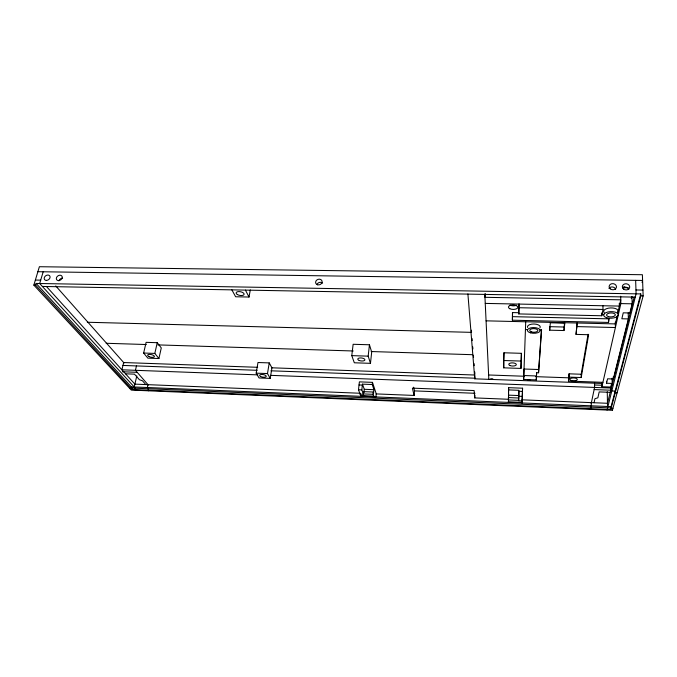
<?xml version="1.0" encoding="UTF-8"?>
<svg xmlns="http://www.w3.org/2000/svg" width="677" height="677" viewBox="0 0 677 677"><rect width="100%" height="100%" fill="white"/><g stroke="black" fill="none" stroke-linecap="round" stroke-linejoin="round"><path stroke-width="1.02" d="M508.588 387.667L508.478 402.4L508.588 387.667L522.559 388.2L522.069 402.959L522.559 388.2M576.034 334.396L577.168 323.005L576.034 334.396L588.626 334.726L581.196 377.546L569.044 377.123L568.468 381.083L602.919 382.327M569.044 377.123L569.061 373.822L581.196 374.246L588.076 334.243M568.468 381.083L569.061 373.822M563.983 327.016L549.741 326.661L549.69 330.181L563.958 330.537L564.533 322.37M609.325 318.613L608.521 322.447L512.396 320.196L512.464 312.579L518.76 312.715M512.396 320.196L512.557 312.833M518.768 313.925L519.014 304.075L518.768 313.925L601.777 315.761L602.995 309.465L602.945 305.75M525.716 321.787L523.659 379.467L536.294 379.924L536.633 372.705L538.545 372.773L541.422 329.614M536.294 379.924L536.633 372.705M518.912 391.357L518.802 395.554L508.503 395.148M503.646 360.519L503.722 367.839L520.968 368.423L521.18 361.078L503.646 360.519L503.95 352.785L521.408 353.318L521.197 360.756M523.659 379.467L523.981 369.016L538.613 369.507M520.968 368.423L521.408 353.318M503.722 367.839L503.95 352.785M485.138 293.818L484.96 297.305L620.767 299.826L617.712 313.341M601.87 383.453L474.763 378.832L474.916 375.98M508.376 399.269L474.755 397.907L474.899 395.131M538.545 372.773L541.575 329.97L539.611 329.919M376.099 393.904L414.112 395.444L414.502 390.891L413.647 387.21M549.69 330.181L550.342 322.802L564.838 323.149L563.958 330.537M375.921 396.815L376.234 393.794L372.485 382.361L359.394 381.87L358.488 389.74L360.655 395.605L363.16 396.29L375.921 396.815L373.611 396.138L360.655 395.605M372.993 394.31L373.239 392.034L363.532 391.644L363.278 393.912L372.993 394.31L373.611 396.138M372.485 382.361L372.248 384.528L373.958 389.69L373.594 393.1L373.239 392.034M370.463 363.337L371.698 352.099L369.447 344.771L353.14 344.288L351.778 355.628L354.325 362.787L370.463 363.337L368.178 356.153L369.447 344.771M372.248 384.528L362.466 384.147L364.294 389.3L363.913 392.702L363.532 391.644M360.13 394.175L363.422 394.31L361.823 389.876L362.466 384.147M270.233 378.392L271.942 367.814L269.234 362.897L257.979 362.517L256.177 373.154L259.046 377.961L270.233 378.392L267.483 373.569L269.234 362.897M231.864 289.858L235.638 296.771L249.026 297.034L250.304 289.942M591.182 403.619L594.584 387.439L594.541 382.539M591.004 409.382L591.393 402.637M594.059 402.747L594.939 398.719L597.867 397.797L599.187 391.907L610.222 392.33M158.909 358.531L161.278 347.91L157.242 342.697L146.114 342.35L143.642 353.039L147.848 358.15L158.909 358.531L154.821 353.411L143.642 353.039M154.821 353.411L157.242 342.697M147.992 384.654L147.349 387.515L148.449 388.759L148.136 390.189L148.686 390.807M617.06 316.227L615.325 323.911L486.069 320.839M623.432 289.392L624.092 286.464M612.093 378.274L612.186 383.453L611.272 387.075L601.912 386.728L620.851 303.592L620.682 296.238M136.458 365.927L135.434 370.311L148.255 384.959M132.133 389.52L132.472 388.099L36.135 283.451L35.627 285.144L132.133 389.52L610.781 409.551L640.814 295.866L640.747 293.92L36.135 283.451M134.224 386.973L136.796 375.913M612.186 383.453L606.558 383.25L607.607 378.798L613.303 379.002L628.374 318.926L628.205 312.859M631.226 298.32L631.683 296.467M631.946 296.568L632.166 303.812L629.864 312.969L623.255 312.825L621.841 318.774L628.374 318.926M634.171 297.093L607.464 403.289L522.035 399.828M607.032 410.05L636.092 293.843L635.652 280.354M642.058 282.504L642.591 280.456L37.887 271.697M610.781 409.551L610.756 407.952L640.747 293.92M612.406 410.279L643.15 295.908L642.388 274.727L39.384 266.721L33.85 285.11L131.262 390.079L612.406 410.279L612.363 408.366M43.193 271.773L39.689 283.519L135.366 388.217L135.036 389.639L135.603 390.265M623.39 287.708L628.315 287.784M35.373 280.058L40.696 280.151M635.965 289.968L642.938 290.078M33.85 285.11L35.627 285.144M640.814 295.866L643.15 295.908M42.372 286.447L635.254 297.118M620.851 303.592L632.166 303.812M485.248 303.406L619.353 306.08L619.294 303.296M518.904 307.722L602.995 309.465M601.751 314.526L603.85 314.568M512.523 316.658L608.462 318.833L608.521 322.447M577.168 326.602L615.401 327.533L615.291 322.1M525.437 329.564L527.501 329.614M87.341 322.252L471.006 332.348M106.171 343.281L146.291 344.534M157.902 344.898L353.216 350.982M371.165 351.541L472.521 354.697M351.778 355.628L368.178 356.153M523.795 375.523L536.556 375.972M488.625 374.982L524.26 376.243M535.795 376.657L569.332 377.842M257.666 367.306L123.663 362.533L121.911 369.803L257.878 374.872M271.384 367.789L475.034 375.033M122.969 365.436L257.175 370.302M270.918 370.801L475.271 378.215M490.732 378.773L492.848 378.849M528.043 380.127L530.159 380.203M594.567 384.985L601.861 385.255M256.177 373.154L267.483 373.569M270.538 375.346L611.289 388.056L611.238 385.018M122.427 371.766L137.194 372.325M594.135 389.58L611.035 390.214M125.541 373.806L134.469 374.153L139.411 379.729L142.466 380.779L145.8 384.57M617.094 392.829L615.224 392.753L615.19 391.103L611.449 390.959L611.339 384.595M508.503 389.901L518.937 390.307L518.65 400.361L508.292 399.938M359.038 384.951L362.364 385.078M518.904 391.264L522.466 391.408M414.502 390.891L475 393.286M364.294 389.3L373.958 389.69M358.488 389.74L361.823 389.876M522.322 396.392L518.751 396.248L518.641 400.767L522.17 400.911M518.717 398.008L508.376 397.585L508.376 398.668M360.257 393.261L134.884 384.13L46.358 286.405M508.3 401.799L522.119 402.366M132.472 388.099L610.756 407.952M129.535 388.217L130.983 388.276L131.321 386.855L611.103 406.632L611.128 408.231L612.93 408.307M55.742 285.931L124.077 362.999M245.421 290.103L249.026 297.034M414.112 395.444L412.395 388.149L474.128 390.553L474.755 397.907M467.9 293.953L474.763 378.832M471.395 330.181L471.564 332.263M472.064 338.525L472.233 340.616M472.724 346.869L472.893 348.96M473.392 355.213L473.561 357.304M474.052 363.557L474.222 365.648M474.721 371.901L474.89 373.992M484.817 294.25L488.828 379.34M485.223 293.97L485.324 296.01M613.26 376.92L613.303 379.002M607.277 391.67L607.514 406.479M606.524 381.176L606.558 383.25M601.735 313.002L601.777 315.761M601.861 382.623L601.912 386.728M581.196 374.246L581.196 377.546M608.945 288.427A3.656 3.046 5.6 0 1 612.541 286.989A3.656 3.046 5.6 0 1 615.638 289.274M317.014 284.365A3.292 2.793 -20.2 0 1 322.574 283.172M58.992 280.828A3.165 2.429 -34.3 0 1 62.606 278.196M622.612 287.937A3.681 3.055 6.5 0 1 628.789 289.409M604.273 312.791A7.295 3.326 -1.7 0 1 610.646 307.925A7.295 3.326 -1.7 0 1 617.703 312.275M516.551 305.242A4.688 2.234 1.3 0 1 509.942 305.107M527.662 327.499A6.389 2.886 1 0 1 534.018 324.004A6.389 2.886 1 0 1 539.984 327.803M509.857 365.478A3.783 1.574 2.2 0 0 516.196 364.988A3.783 1.574 2.2 0 0 511.6 362.897A3.783 1.574 2.2 0 0 509.857 365.478M610.248 288.842A3.681 3.063 5.5 0 0 616.366 287.556A3.681 3.063 5.5 0 0 611.788 283.731A3.681 3.063 5.5 0 0 610.248 288.842M317.631 284.797A3.317 2.801 -20.2 0 0 322.091 281.344A3.317 2.801 -20.2 0 0 316.861 279.982A3.317 2.801 -20.2 0 0 317.631 284.797M58.51 280.608A3.182 2.437 -34.3 0 0 62.149 276.605A3.182 2.437 -34.3 0 0 57.181 276.529A3.182 2.437 -34.3 0 0 58.51 280.608M46.349 280.413A3.182 2.42 -34.6 0 0 49.996 276.411A3.182 2.42 -34.6 0 0 45.063 276.343A3.182 2.42 -34.6 0 0 46.349 280.413M623.475 288.977A3.698 3.063 6.3 0 0 629.618 287.691A3.698 3.063 6.3 0 0 624.989 283.858A3.698 3.063 6.3 0 0 623.475 288.977M359.199 360.469A3.597 1.498 6.6 0 0 364.895 359.986A3.597 1.498 6.6 0 0 359.944 357.947A3.597 1.498 6.6 0 0 359.199 360.469M608.395 316.591A4.384 1.98 -1.6 0 0 615.308 315.025A4.384 1.98 -1.6 0 0 609.156 313.155A4.384 1.98 -1.6 0 0 608.395 316.591M509.781 308.695A4.697 2.217 1.4 0 0 517.668 307.883A4.697 2.217 1.4 0 0 511.964 305.031A4.697 2.217 1.4 0 0 509.781 308.695M606.668 317.716A7.312 3.309 -1.6 0 0 618.228 315.118A7.312 3.309 -1.6 0 0 607.98 311.979A7.312 3.309 -1.6 0 0 606.668 317.716M531.64 331.95A4.07 1.828 1.1 0 0 537.843 330.545A4.07 1.828 1.1 0 0 531.843 328.794A4.07 1.828 1.1 0 0 531.64 331.95M530.413 332.813A6.406 2.869 1.1 0 0 540.178 330.604A6.406 2.869 1.1 0 0 530.751 327.846A6.406 2.869 1.1 0 0 530.413 332.813M571.523 380.618A3.724 1.481 0.8 0 0 577.312 379.543A3.724 1.481 0.8 0 0 571.947 378.062A3.724 1.481 0.8 0 0 571.523 380.618M260.535 376.429A3.36 1.295 9.1 0 0 266.12 376.649A3.36 1.295 9.1 0 0 262.134 374.466A3.36 1.295 9.1 0 0 260.535 376.429M148.855 356.508A3.47 1.312 12 0 0 154.381 356.703A3.47 1.312 12 0 0 149.845 354.401A3.47 1.312 12 0 0 148.855 356.508M237.305 294.495A4.062 1.87 10.8 0 0 243.991 294.639A4.062 1.87 10.8 0 0 239.074 291.584A4.062 1.87 10.8 0 0 237.305 294.495"/></g></svg>
